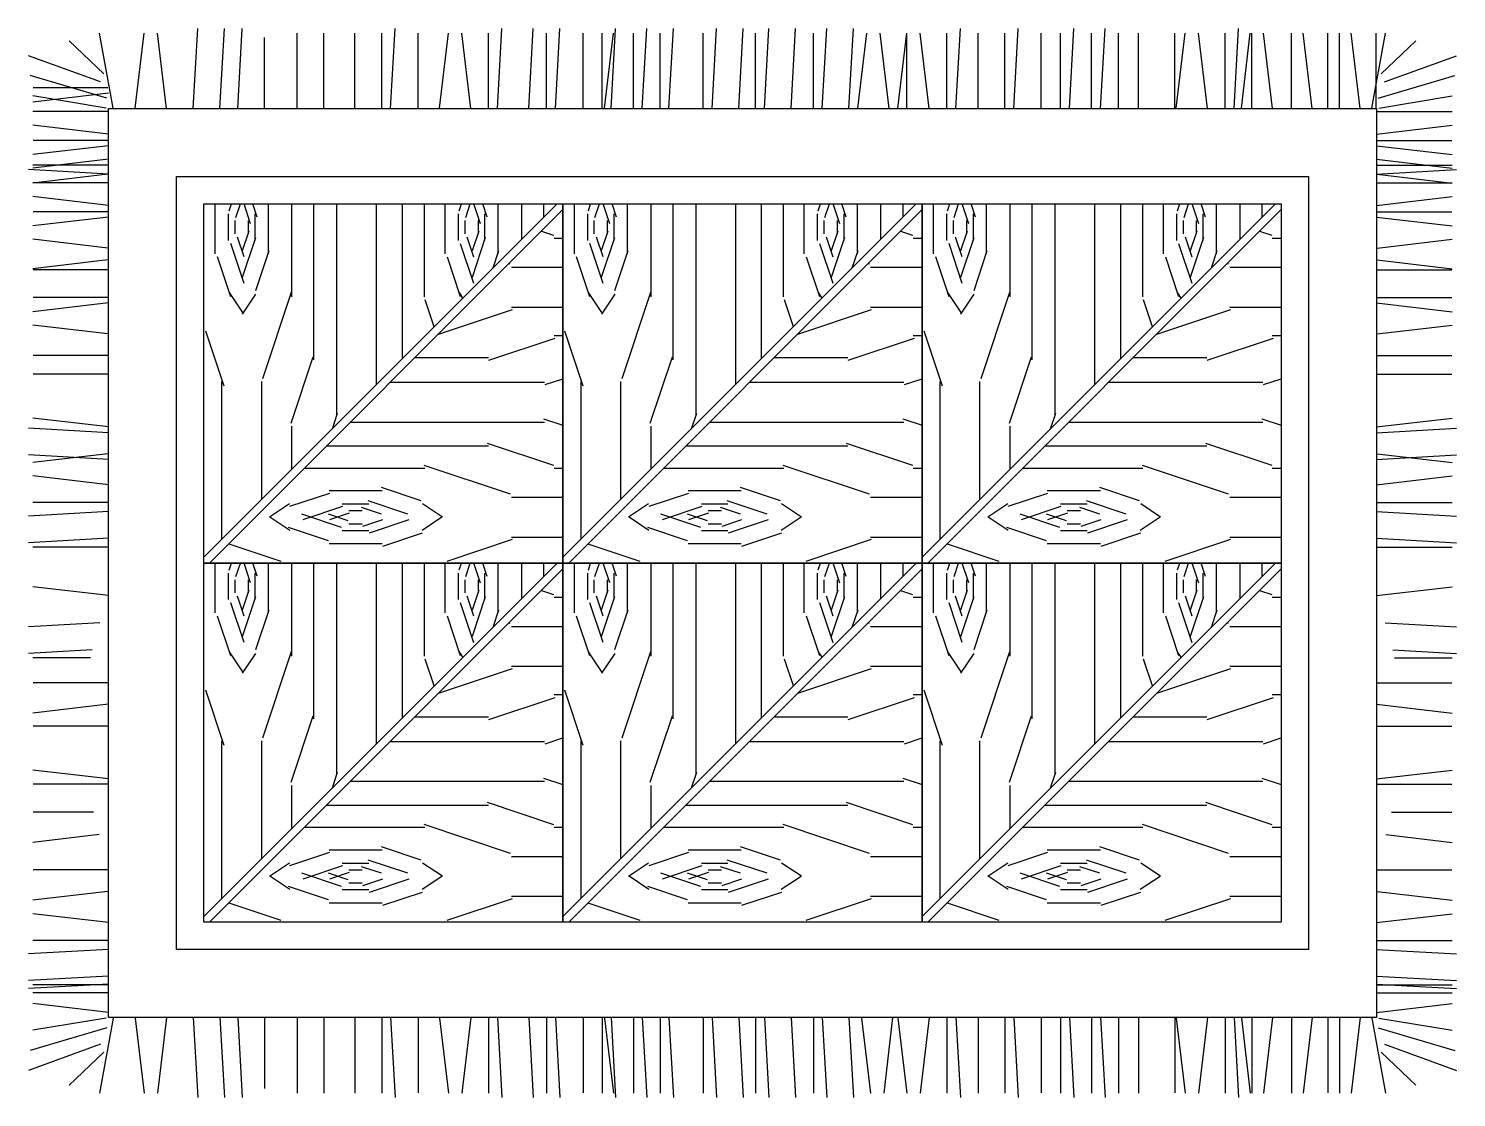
# Model space of a CAD drawing. Extents: x 3285 to 4964, y 3848 to 5105.
import ezdxf

# ---------------------------------------------------------------- set-up
doc = ezdxf.new("R2010")
doc.units = 0
doc.header["$LTSCALE"] = 10
doc.header["$MEASUREMENT"] = 0
for name, color, linetype in [('3', 3, 'CONTINUOUS'), ('7', 7, 'CONTINUOUS'), ('BH', 3, 'CONTINUOUS')]:
    doc.layers.add(name, color=color, linetype=linetype)

# ---------------------------------------------------------------- blocks, each defined once
blk = doc.blocks.new('13')
at = {"layer": '3'}
for p, q in [((496.6, -173.9), (501.9, -79.8)), ((528.1, -173.9), (533.3, -79.8)), ((549, -173.9), (554.3, -79.8)), ((728.8, -173.9), (734.1, -79.8)), ((854.6, -173.9), (859.8, -79.8)), ((891.3, -173.9), (896.5, -79.8)), ((922.7, -173.9), (927.9, -79.8)), ((988.1, -173.9), (993.3, -79.8)), ((1024.7, -173.9), (1030, -79.8)), ((1056.2, -173.9), (1061.4, -79.8)), ((1106.9, -173.9), (1112.1, -79.8)), ((1138.3, -173.9), (1143.5, -79.8)), ((1168.4, -173.9), (1173.6, -79.8)), ((1199.8, -173.9), (1205, -79.8)), ((1236.5, -173.9), (1241.7, -79.8)), ((1267.9, -173.9), (1273.2, -79.8)), ((1393.7, -173.9), (1398.9, -79.8)), ((1461.8, -173.9), (1467, -79.8)), ((1527.1, -173.9), (1532.4, -79.8)), ((1563.8, -173.9), (1569.1, -79.8)), ((1721, -173.9), (1726.2, -79.8)), ((391.6, -133), (350.7, -94.1)), ((402.5, -173.2), (386.6, -85)), ((428.5, -173.2), (439, -85)), ((465.2, -173.9), (454.7, -85)), ((580.5, -173.9), (580.5, -90.2)), ((618.8, -173.9), (618.8, -85)), ((650.3, -173.9), (650.3, -85)), ((686.9, -173.9), (686.9, -85)), ((718.4, -173.9), (718.4, -85)), ((761.2, -173.2), (761.2, -85.2)), ((786.5, -173.2), (797, -85)), ((823.2, -173.9), (812.7, -85)), ((844.1, -173.9), (844.1, -85)), ((912.2, -173.9), (912.2, -85)), ((955.1, -173.2), (955.1, -85.2)), ((977.6, -173.9), (977.6, -85)), ((980.3, -173.2), (990.8, -85)), ((1014.3, -173.9), (1014.3, -85)), ((1045.7, -173.9), (1045.7, -85)), ((1096.4, -173.9), (1096.4, -85)), ((1157.9, -173.9), (1157.9, -85)), ((1226, -173.9), (1226, -85)), ((1278.4, -173.2), (1288.8, -85)), ((1315, -173.9), (1304.6, -85)), ((1325.5, -173.2), (1336, -85)), ((1336, -173.9), (1336, -85)), ((1362.2, -173.9), (1351.7, -85)), ((1383.2, -173.9), (1383.2, -85)), ((1419.8, -173.9), (1419.8, -85)), ((1451.3, -173.9), (1451.3, -85)), ((1494.1, -173.2), (1494.1, -85.2)), ((1516.7, -173.9), (1516.7, -85)), ((1553.3, -173.9), (1553.3, -85)), ((1584.8, -173.9), (1584.8, -85)), ((1608.5, -173.9), (1608.5, -85)), ((1651.3, -173.2), (1651.3, -85.2)), ((1652.9, -173.2), (1663.4, -85)), ((1689.6, -173.9), (1679.1, -85)), ((1710.5, -173.9), (1710.5, -85)), ((1729.4, -173.2), (1739.8, -85)), ((1741.9, -173.9), (1741.9, -85)), ((1766, -173.9), (1755.6, -85)), ((1788.5, -173.9), (1788.5, -85)), ((1812.6, -173.9), (1802.1, -85)), ((1831.3, -173.2), (1831.3, -85.2)), ((1844.9, -173.9), (1844.9, -85)), ((1869, -173.9), (1858.5, -85)), ((1882.9, -173.2), (1898.8, -85)), ((1887.8, -173.2), (1887.8, -85.2)), ((1893.8, -133), (1934.7, -94.1)), ((387.5, -142.5), (303, -111.7)), ((1897.9, -142.5), (1982.4, -111.7)), ((395, -161.6), (305, -135)), ((396.4, -149.6), (308.4, -149.6)), ((1890.4, -161.6), (1980.4, -135)), ((397.1, -155.8), (308.2, -166.3)), ((394.3, -173.2), (308.2, -158.8)), ((1891.1, -173.2), (1977.2, -158.8)), ((397.1, -177.3), (308.2, -177.3)), ((1888.3, -177.3), (1977.2, -177.3)), ((397.1, -203.8), (308.2, -193.3)), ((1888.3, -203.8), (1977.2, -193.3)), ((397.1, -217.5), (308.2, -228)), ((396.4, -211.3), (308.4, -211.3)), ((1888.3, -217.5), (1977.2, -228)), ((1889, -211.3), (1977, -211.3)), ((397.1, -233.3), (308.2, -243.8)), ((1888.3, -233.3), (1977.2, -243.8)), ((397.1, -250.8), (303, -245.5)), ((397.1, -240.3), (308.2, -240.3)), ((396.4, -251), (308.2, -261.5)), ((1888.3, -240.3), (1977.2, -240.3)), ((1888.3, -250.8), (1982.4, -245.5)), ((1889, -251), (1977.2, -261.5)), ((397.1, -261.2), (308.2, -261.2)), ((1888.3, -261.2), (1977.2, -261.2)), ((397.1, -287.7), (308.2, -277.2)), ((1888.3, -287.7), (1977.2, -277.2)), ((397.1, -301.4), (308.2, -311.9)), ((396.4, -295.2), (308.4, -295.2)), ((924.7, -285.9), (509.1, -701.5)), ((931.5, -292.7), (515.9, -708.3)), ((522.6, -344.5), (522.6, -285.9)), ((538.2, -328.9), (538.2, -297.7)), ((539, -294.1), (541.7, -285.9)), ((546.8, -301.9), (552.1, -285.9)), ((564.2, -309.3), (556.4, -285.9)), ((572, -301.5), (566.8, -285.9)), ((569.4, -328.9), (569.4, -297.7)), ((585, -344.5), (585, -285.9)), ((587.6, -285.9), (587.6, -285.9)), ((612.7, -395.4), (612.7, -285.9)), ((638.7, -469.2), (638.7, -285.9)), ((665.6, -533.8), (665.6, -285.9)), ((712.4, -498.2), (712.4, -285.9)), ((742.7, -467.8), (742.7, -285.9)), ((768.7, -395.4), (768.7, -285.9)), ((793, -344.5), (793, -285.9)), ((808.6, -328.9), (808.6, -297.7)), ((809.4, -294), (812.1, -285.9)), ((817.2, -301.8), (822.5, -285.9)), ((834.6, -309.4), (826.8, -286)), ((842.4, -301.6), (837.2, -285.9)), ((839.8, -328.9), (839.8, -297.7)), ((855.4, -344.5), (855.4, -285.9)), ((858, -286), (858, -285.9)), ((883.1, -327.4), (883.1, -285.9)), ((909.1, -301.5), (909.1, -285.9)), ((1347.1, -285.9), (931.5, -701.5)), ((1353.9, -292.7), (938.3, -708.3)), ((945, -344.5), (945, -285.9)), ((960.6, -328.9), (960.6, -297.7)), ((961.4, -294.1), (964.1, -285.9)), ((969.2, -301.9), (974.5, -285.9)), ((986.6, -309.3), (978.8, -285.9)), ((994.4, -301.5), (989.2, -285.9)), ((991.8, -328.9), (991.8, -297.7)), ((1007.4, -344.5), (1007.4, -285.9)), ((1010, -285.9), (1010, -285.9)), ((1035.1, -395.4), (1035.1, -285.9)), ((1061.1, -469.2), (1061.1, -285.9)), ((1088, -533.8), (1088, -285.9)), ((1134.8, -498.2), (1134.8, -285.9)), ((1165.1, -467.8), (1165.1, -285.9)), ((1191.1, -395.4), (1191.1, -285.9)), ((1215.4, -344.5), (1215.4, -285.9)), ((1231, -328.9), (1231, -297.7)), ((1231.8, -294), (1234.5, -285.9)), ((1239.6, -301.8), (1244.9, -285.9)), ((1257, -309.4), (1249.2, -286)), ((1264.8, -301.6), (1259.6, -285.9)), ((1262.2, -328.9), (1262.2, -297.7)), ((1277.8, -344.5), (1277.8, -285.9)), ((1280.4, -286), (1280.4, -285.9)), ((1305.5, -327.4), (1305.5, -285.9)), ((1331.5, -301.5), (1331.5, -285.9)), ((1769.5, -285.9), (1353.9, -701.5)), ((1776.3, -292.7), (1360.7, -708.3)), ((1367.4, -344.5), (1367.4, -285.9)), ((1383, -328.9), (1383, -297.7)), ((1383.8, -294.1), (1386.5, -285.9)), ((1391.6, -301.9), (1396.9, -285.9)), ((1409, -309.3), (1401.2, -285.9)), ((1416.8, -301.5), (1411.6, -285.9)), ((1414.2, -328.9), (1414.2, -297.7)), ((1429.8, -344.5), (1429.8, -285.9)), ((1432.4, -285.9), (1432.4, -285.9)), ((1457.5, -395.4), (1457.5, -285.9)), ((1483.5, -469.2), (1483.5, -285.9)), ((1510.4, -533.8), (1510.4, -285.9)), ((1557.2, -498.2), (1557.2, -285.9)), ((1587.5, -467.8), (1587.5, -285.9)), ((1613.5, -395.4), (1613.5, -285.9)), ((1637.8, -344.5), (1637.8, -285.9)), ((1653.4, -328.9), (1653.4, -297.7)), ((1654.2, -294), (1656.9, -285.9)), ((1662, -301.8), (1667.3, -285.9)), ((1679.4, -309.4), (1671.6, -286)), ((1687.2, -301.6), (1682, -285.9)), ((1684.6, -328.9), (1684.6, -297.7)), ((1700.2, -344.5), (1700.2, -285.9)), ((1702.8, -286), (1702.8, -285.9)), ((1727.9, -327.4), (1727.9, -285.9)), ((1753.9, -301.5), (1753.9, -285.9)), ((1888.3, -301.4), (1977.2, -311.9)), ((1889, -295.2), (1977, -295.2)), ((546, -321.1), (546, -305.5)), ((554.6, -340.9), (562.4, -317.5)), ((561.6, -321.1), (561.6, -305.5)), ((816.4, -321.1), (816.4, -305.5)), ((825, -340.8), (832.8, -317.5)), ((832, -321.1), (832, -305.5)), ((906.1, -318.1), (920.4, -322.9)), ((968.4, -321.1), (968.4, -305.5)), ((977, -340.9), (984.8, -317.5)), ((984, -321.1), (984, -305.5)), ((1238.8, -321.1), (1238.8, -305.5)), ((1247.4, -340.8), (1255.2, -317.5)), ((1254.4, -321.1), (1254.4, -305.5)), ((1328.5, -318.1), (1342.8, -322.9)), ((1390.8, -321.1), (1390.8, -305.5)), ((1399.4, -340.9), (1407.2, -317.5)), ((1406.4, -321.1), (1406.4, -305.5)), ((1661.2, -321.1), (1661.2, -305.5)), ((1669.8, -340.8), (1677.6, -317.5)), ((1676.8, -321.1), (1676.8, -305.5)), ((1750.9, -318.1), (1765.2, -322.9)), ((396.4, -338.1), (308.2, -327.6)), ((556.4, -379.5), (540.8, -332.7)), ((556.4, -348.3), (548.6, -324.9)), ((554.6, -372.1), (570.2, -325.3)), ((826.8, -379.6), (811.2, -332.8)), ((826.8, -348.4), (819, -325)), ((825, -372), (840.6, -325.2)), ((921, -326.2), (931.5, -326.2)), ((978.8, -379.5), (963.2, -332.7)), ((978.8, -348.3), (971, -324.9)), ((977, -372.1), (992.6, -325.3)), ((1249.2, -379.6), (1233.6, -332.8)), ((1249.2, -348.4), (1241.4, -325)), ((1247.4, -372), (1263, -325.2)), ((1343.4, -326.2), (1353.9, -326.2)), ((1401.2, -379.5), (1385.6, -332.7)), ((1401.2, -348.3), (1393.4, -324.9)), ((1399.4, -372.1), (1415, -325.3)), ((1671.6, -379.6), (1656, -332.8)), ((1671.6, -348.4), (1663.8, -325)), ((1669.8, -372), (1685.4, -325.2)), ((1765.8, -326.2), (1776.3, -326.2)), ((1889, -338.1), (1977.2, -327.6)), ((396.4, -351.8), (308.2, -362.3)), ((540.8, -395.1), (525.2, -348.3)), ((570.2, -387.7), (585.8, -340.9)), ((811.2, -395.2), (795.6, -348.4)), ((849.4, -361.2), (856.2, -340.8)), ((963.2, -395.1), (947.6, -348.3)), ((992.6, -387.7), (1008.2, -340.9)), ((1233.6, -395.2), (1218, -348.4)), ((1271.8, -361.2), (1278.6, -340.8)), ((1385.6, -395.1), (1370, -348.3)), ((1415, -387.7), (1430.6, -340.9)), ((1656, -395.2), (1640.4, -348.4)), ((1694.2, -361.2), (1701, -340.8)), ((1889, -351.8), (1977.2, -362.3)), ((396.4, -363.3), (308.4, -363.3)), ((868.1, -356.1), (869.2, -356.5)), ((871, -360.5), (931.5, -360.5)), ((1290.5, -356.1), (1291.6, -356.5)), ((1293.4, -360.5), (1353.9, -360.5)), ((1712.9, -356.1), (1714, -356.5)), ((1715.8, -360.5), (1776.3, -360.5)), ((1889, -363.3), (1977, -363.3)), ((397.1, -402.2), (308.2, -412.7)), ((396.4, -396), (308.4, -396)), ((554.9, -413.7), (539.3, -390.3)), ((554.8, -415.5), (570.4, -392.1)), ((578.6, -491.3), (612.4, -389.9)), ((780.1, -430.5), (769.6, -398.9)), ((813.9, -396.7), (809.7, -390.3)), ((977.3, -413.7), (961.7, -390.3)), ((977.2, -415.5), (992.8, -392.1)), ((1001, -491.3), (1034.8, -389.9)), ((1202.5, -430.5), (1192, -398.9)), ((1236.3, -396.7), (1232.1, -390.3)), ((1399.7, -413.7), (1384.1, -390.3)), ((1399.6, -415.5), (1415.2, -392.1)), ((1423.4, -491.3), (1457.2, -389.9)), ((1624.9, -430.5), (1614.4, -398.9)), ((1658.7, -396.7), (1654.5, -390.3)), ((1888.3, -402.2), (1977.2, -412.7)), ((1889, -396), (1977, -396)), ((785.2, -439), (872.2, -410)), ((871, -407.3), (931.5, -407.3)), ((1207.6, -439), (1294.6, -410)), ((1293.4, -407.3), (1353.9, -407.3)), ((1630, -439), (1717, -410)), ((1715.8, -407.3), (1776.3, -407.3)), ((396.4, -438.9), (308.2, -428.4)), ((533, -500.3), (511.4, -435.5)), ((955.4, -500.3), (933.8, -435.5)), ((1377.8, -500.3), (1356.2, -435.5)), ((1889, -438.9), (1977.2, -428.4)), ((844.4, -469.9), (922.4, -443.9)), ((921, -440.6), (931.5, -440.6)), ((1266.8, -469.9), (1344.8, -443.9)), ((1343.4, -440.6), (1353.9, -440.6)), ((1689.2, -469.9), (1767.2, -443.9)), ((1765.8, -440.6), (1776.3, -440.6)), ((396.4, -464.1), (308.4, -464.1)), ((611.8, -543.7), (637.8, -465.7)), ((757.6, -466.6), (844.1, -466.6)), ((1034.2, -543.7), (1060.2, -465.7)), ((1180, -466.6), (1266.5, -466.6)), ((1456.6, -543.7), (1482.6, -465.7)), ((1602.4, -466.6), (1688.9, -466.6)), ((1889, -464.1), (1977, -464.1)), ((396.4, -486.3), (308.4, -486.3)), ((1889, -486.3), (1977, -486.3)), ((530.4, -680.2), (530.4, -494.8)), ((577.2, -633.4), (577.2, -494.8)), ((728.5, -495.7), (910, -495.7)), ((910.7, -498.5), (931.5, -491.6)), ((952.8, -680.2), (952.8, -494.8)), ((999.6, -633.4), (999.6, -494.8)), ((1150.9, -495.7), (1332.4, -495.7)), ((1333.1, -498.5), (1353.9, -491.6)), ((1375.2, -680.2), (1375.2, -494.8)), ((1422, -633.4), (1422, -494.8)), ((1573.3, -495.7), (1754.8, -495.7)), ((1755.5, -498.5), (1776.3, -491.6)), ((660.3, -550.3), (666.4, -532)), ((1082.7, -550.3), (1088.8, -532)), ((1505.1, -550.3), (1511.2, -532)), ((397.1, -555), (303, -549.8)), ((397.1, -548.3), (308.2, -537.8)), ((612.7, -597.9), (612.7, -547.5)), ((681.7, -542.5), (910, -542.5)), ((908.7, -538.7), (931.5, -546.3)), ((1035.1, -597.9), (1035.1, -547.5)), ((1104.1, -542.5), (1332.4, -542.5)), ((1331.1, -538.7), (1353.9, -546.3)), ((1457.5, -597.9), (1457.5, -547.5)), ((1526.5, -542.5), (1754.8, -542.5)), ((1753.5, -538.7), (1776.3, -546.3)), ((1888.3, -548.3), (1977.2, -537.8)), ((1888.3, -555), (1982.4, -549.8)), ((653.6, -570.6), (844.1, -570.6)), ((842.4, -567.3), (920.4, -593.3)), ((1076, -570.6), (1266.5, -570.6)), ((1264.8, -567.3), (1342.8, -593.3)), ((1498.4, -570.6), (1688.9, -570.6)), ((1687.2, -567.3), (1765.2, -593.3)), ((397.1, -586.4), (303, -581.2)), ((396.4, -579.7), (308.2, -590.2)), ((1888.3, -586.4), (1982.4, -581.2)), ((1889, -579.7), (1977.2, -590.2)), ((627.6, -596.6), (768.9, -596.6)), ((767.9, -593.1), (869.3, -626.9)), ((921, -596.6), (931.5, -596.6)), ((1050, -596.6), (1191.3, -596.6)), ((1190.3, -593.1), (1291.7, -626.9)), ((1343.4, -596.6), (1353.9, -596.6)), ((1472.4, -596.6), (1613.7, -596.6)), ((1612.7, -593.1), (1714.1, -626.9)), ((1765.8, -596.6), (1776.3, -596.6)), ((397.1, -616.4), (308.2, -605.9)), ((717.6, -619.2), (764.4, -634.8)), ((1140, -619.2), (1186.8, -634.8)), ((1562.4, -619.2), (1609.2, -634.8)), ((1888.3, -616.4), (1977.2, -605.9)), ((397.1, -637.3), (308.2, -637.3)), ((610.4, -641.6), (657.2, -626)), ((656.4, -623.1), (718.8, -623.1)), ((702, -634.8), (748.8, -650.4)), ((871, -630.9), (931.5, -630.9)), ((1032.8, -641.6), (1079.6, -626)), ((1078.8, -623.1), (1141.2, -623.1)), ((1124.4, -634.8), (1171.2, -650.4)), ((1293.4, -630.9), (1353.9, -630.9)), ((1455.2, -641.6), (1502, -626)), ((1501.2, -623.1), (1563.6, -623.1)), ((1546.8, -634.8), (1593.6, -650.4)), ((1715.8, -630.9), (1776.3, -630.9)), ((1888.3, -637.3), (1977.2, -637.3)), ((397.1, -647.8), (303, -653)), ((586.4, -654), (609.8, -638.4)), ((586.9, -653.9), (610.3, -669.5)), ((624, -650.4), (670.8, -666)), ((626, -657.2), (672.8, -641.6)), ((655.2, -650.4), (678.6, -658.2)), ((657.2, -657.2), (680.6, -649.4)), ((672, -638.7), (703.2, -638.7)), ((679.8, -646.5), (695.4, -646.5)), ((694.2, -642.6), (717.6, -650.4)), ((765.8, -669.6), (789.2, -654)), ((766.3, -638.3), (789.7, -653.9)), ((1008.8, -654), (1032.2, -638.4)), ((1009.3, -653.9), (1032.7, -669.5)), ((1046.4, -650.4), (1093.2, -666)), ((1048.4, -657.2), (1095.2, -641.6)), ((1077.6, -650.4), (1101, -658.2)), ((1079.6, -657.2), (1103, -649.4)), ((1094.4, -638.7), (1125.6, -638.7)), ((1102.2, -646.5), (1117.8, -646.5)), ((1116.6, -642.6), (1140, -650.4)), ((1188.2, -669.6), (1211.6, -654)), ((1188.7, -638.3), (1212.1, -653.9)), ((1431.2, -654), (1454.6, -638.4)), ((1431.7, -653.9), (1455.1, -669.5)), ((1468.8, -650.4), (1515.6, -666)), ((1470.8, -657.2), (1517.6, -641.6)), ((1500, -650.4), (1523.4, -658.2)), ((1502, -657.2), (1525.4, -649.4)), ((1516.8, -638.7), (1548, -638.7)), ((1524.6, -646.5), (1540.2, -646.5)), ((1539, -642.6), (1562.4, -650.4)), ((1610.6, -669.6), (1634, -654)), ((1611.1, -638.3), (1634.5, -653.9)), ((1888.3, -647.8), (1982.4, -653)), ((608.4, -666), (655.2, -681.6)), ((672, -669.9), (703.2, -669.9)), ((679.8, -662.1), (695.4, -662.1)), ((696.2, -665), (719.6, -657.2)), ((704, -672.8), (750.8, -657.2)), ((1030.8, -666), (1077.6, -681.6)), ((1094.4, -669.9), (1125.6, -669.9)), ((1102.2, -662.1), (1117.8, -662.1)), ((1118.6, -665), (1142, -657.2)), ((1126.4, -672.8), (1173.2, -657.2)), ((1453.2, -666), (1500, -681.6)), ((1516.8, -669.9), (1548, -669.9)), ((1524.6, -662.1), (1540.2, -662.1)), ((1541, -665), (1564.4, -657.2)), ((1548.8, -672.8), (1595.6, -657.2)), ((397.1, -679.2), (303, -684.5)), ((538.5, -685.7), (599.5, -706)), ((656.4, -685.5), (718.8, -685.5)), ((719.6, -688.4), (766.4, -672.8)), ((795.2, -706), (872.2, -680.4)), ((871, -677.7), (931.5, -677.7)), ((960.9, -685.7), (1021.9, -706)), ((1078.8, -685.5), (1141.2, -685.5)), ((1142, -688.4), (1188.8, -672.8)), ((1217.6, -706), (1294.6, -680.4)), ((1293.4, -677.7), (1353.9, -677.7)), ((1383.3, -685.7), (1444.3, -706)), ((1501.2, -685.5), (1563.6, -685.5)), ((1564.4, -688.4), (1611.2, -672.8)), ((1640, -706), (1717, -680.4)), ((1715.8, -677.7), (1776.3, -677.7)), ((1888.3, -679.2), (1982.4, -684.5)), ((397.1, -689.7), (308.2, -689.7)), ((1888.3, -689.7), (1977.2, -689.7)), ((924.7, -708.3), (509.1, -1123.9)), ((931.5, -715.1), (515.9, -1130.7)), ((522.6, -766.9), (522.6, -708.3)), ((538.2, -751.3), (538.2, -720.1)), ((539, -716.5), (541.7, -708.3)), ((546.8, -724.3), (552.1, -708.3)), ((564.2, -731.7), (556.4, -708.3)), ((572, -723.9), (566.8, -708.3)), ((569.4, -751.3), (569.4, -720.1)), ((585, -766.9), (585, -708.3)), ((587.6, -708.3), (587.6, -708.3)), ((612.7, -817.8), (612.7, -708.3)), ((638.7, -891.6), (638.7, -708.3)), ((665.6, -956.2), (665.6, -708.3)), ((712.4, -920.6), (712.4, -708.3)), ((742.7, -890.2), (742.7, -708.3)), ((768.7, -817.8), (768.7, -708.3)), ((793, -766.9), (793, -708.3)), ((808.6, -751.3), (808.6, -720.1)), ((809.4, -716.4), (812.1, -708.3)), ((817.2, -724.2), (822.5, -708.3)), ((834.6, -731.8), (826.8, -708.4)), ((842.4, -724), (837.2, -708.3)), ((839.8, -751.3), (839.8, -720.1)), ((855.4, -766.9), (855.4, -708.3)), ((858, -708.4), (858, -708.3)), ((883.1, -749.8), (883.1, -708.3)), ((909.1, -723.9), (909.1, -708.3)), ((1347.1, -708.3), (931.5, -1123.9)), ((1353.9, -715.1), (938.3, -1130.7)), ((945, -766.9), (945, -708.3)), ((960.6, -751.3), (960.6, -720.1)), ((961.4, -716.5), (964.1, -708.3)), ((969.2, -724.3), (974.5, -708.3)), ((986.6, -731.7), (978.8, -708.3)), ((994.4, -723.9), (989.2, -708.3)), ((991.8, -751.3), (991.8, -720.1)), ((1007.4, -766.9), (1007.4, -708.3)), ((1010, -708.3), (1010, -708.3)), ((1035.1, -817.8), (1035.1, -708.3)), ((1061.1, -891.6), (1061.1, -708.3)), ((1088, -956.2), (1088, -708.3)), ((1134.8, -920.6), (1134.8, -708.3)), ((1165.1, -890.2), (1165.1, -708.3)), ((1191.1, -817.8), (1191.1, -708.3)), ((1215.4, -766.9), (1215.4, -708.3)), ((1231, -751.3), (1231, -720.1)), ((1231.8, -716.4), (1234.5, -708.3)), ((1239.6, -724.2), (1244.9, -708.3)), ((1257, -731.8), (1249.2, -708.4)), ((1264.8, -724), (1259.6, -708.3)), ((1262.2, -751.3), (1262.2, -720.1)), ((1277.8, -766.9), (1277.8, -708.3)), ((1280.4, -708.4), (1280.4, -708.3)), ((1305.5, -749.8), (1305.5, -708.3)), ((1331.5, -723.9), (1331.5, -708.3)), ((1769.5, -708.3), (1353.9, -1123.9)), ((1776.3, -715.1), (1360.7, -1130.7)), ((1367.4, -766.9), (1367.4, -708.3)), ((1383, -751.3), (1383, -720.1)), ((1383.8, -716.5), (1386.5, -708.3)), ((1391.6, -724.3), (1396.9, -708.3)), ((1409, -731.7), (1401.2, -708.3)), ((1416.8, -723.9), (1411.6, -708.3)), ((1414.2, -751.3), (1414.2, -720.1)), ((1429.8, -766.9), (1429.8, -708.3)), ((1432.4, -708.3), (1432.4, -708.3)), ((1457.5, -817.8), (1457.5, -708.3)), ((1483.5, -891.6), (1483.5, -708.3)), ((1510.4, -956.2), (1510.4, -708.3)), ((1557.2, -920.6), (1557.2, -708.3)), ((1587.5, -890.2), (1587.5, -708.3)), ((1613.5, -817.8), (1613.5, -708.3)), ((1637.8, -766.9), (1637.8, -708.3)), ((1653.4, -751.3), (1653.4, -720.1)), ((1654.2, -716.4), (1656.9, -708.3)), ((1662, -724.2), (1667.3, -708.3)), ((1679.4, -731.8), (1671.6, -708.4)), ((1687.2, -724), (1682, -708.3)), ((1684.6, -751.3), (1684.6, -720.1)), ((1700.2, -766.9), (1700.2, -708.3)), ((1702.8, -708.4), (1702.8, -708.3)), ((1727.9, -749.8), (1727.9, -708.3)), ((1753.9, -723.9), (1753.9, -708.3)), ((397.1, -746.5), (308.2, -736.1)), ((546, -743.5), (546, -727.9)), ((561.6, -743.5), (561.6, -727.9)), ((816.4, -743.5), (816.4, -727.9)), ((832, -743.5), (832, -727.9)), ((968.4, -743.5), (968.4, -727.9)), ((984, -743.5), (984, -727.9)), ((1238.8, -743.5), (1238.8, -727.9)), ((1254.4, -743.5), (1254.4, -727.9)), ((1390.8, -743.5), (1390.8, -727.9)), ((1406.4, -743.5), (1406.4, -727.9)), ((1661.2, -743.5), (1661.2, -727.9)), ((1676.8, -743.5), (1676.8, -727.9)), ((1888.3, -746.5), (1977.2, -736.1)), ((556.4, -801.9), (540.8, -755.1)), ((556.4, -770.7), (548.6, -747.3)), ((554.6, -763.3), (562.4, -739.9)), ((554.6, -794.5), (570.2, -747.7)), ((826.8, -802), (811.2, -755.2)), ((826.8, -770.8), (819, -747.4)), ((825, -763.2), (832.8, -739.9)), ((825, -794.4), (840.6, -747.6)), ((906.1, -740.5), (920.4, -745.3)), ((921, -748.6), (931.5, -748.6)), ((978.8, -801.9), (963.2, -755.1)), ((978.8, -770.7), (971, -747.3)), ((977, -763.3), (984.8, -739.9)), ((977, -794.5), (992.6, -747.7)), ((1249.2, -802), (1233.6, -755.2)), ((1249.2, -770.8), (1241.4, -747.4)), ((1247.4, -763.2), (1255.2, -739.9)), ((1247.4, -794.4), (1263, -747.6)), ((1328.5, -740.5), (1342.8, -745.3)), ((1343.4, -748.6), (1353.9, -748.6)), ((1401.2, -801.9), (1385.6, -755.1)), ((1401.2, -770.7), (1393.4, -747.3)), ((1399.4, -763.3), (1407.2, -739.9)), ((1399.4, -794.5), (1415, -747.7)), ((1671.6, -802), (1656, -755.2)), ((1671.6, -770.8), (1663.8, -747.4)), ((1669.8, -763.2), (1677.6, -739.9)), ((1669.8, -794.4), (1685.4, -747.6)), ((1750.9, -740.5), (1765.2, -745.3)), ((1765.8, -748.6), (1776.3, -748.6)), ((540.8, -817.5), (525.2, -770.7)), ((570.2, -810.1), (585.8, -763.3)), ((811.2, -817.6), (795.6, -770.8)), ((849.4, -783.6), (856.2, -763.2)), ((963.2, -817.5), (947.6, -770.7)), ((992.6, -810.1), (1008.2, -763.3)), ((1233.6, -817.6), (1218, -770.8)), ((1271.8, -783.6), (1278.6, -763.2)), ((1385.6, -817.5), (1370, -770.7)), ((1415, -810.1), (1430.6, -763.3)), ((1656, -817.6), (1640.4, -770.8)), ((1694.2, -783.6), (1701, -763.2)), ((386.7, -778.5), (303, -783.2)), ((868.1, -778.5), (869.2, -778.9)), ((871, -782.9), (931.5, -782.9)), ((1290.5, -778.5), (1291.6, -778.9)), ((1293.4, -782.9), (1353.9, -782.9)), ((1712.9, -778.5), (1714, -778.9)), ((1715.8, -782.9), (1776.3, -782.9)), ((1898.7, -778.5), (1982.4, -783.2)), ((377.8, -810.5), (303, -814.6)), ((375.9, -819.9), (308.2, -819.9)), ((554.9, -836.1), (539.3, -812.7)), ((554.8, -837.9), (570.4, -814.5)), ((578.6, -913.7), (612.4, -812.3)), ((780.1, -852.9), (769.6, -821.3)), ((813.9, -819.1), (809.7, -812.7)), ((977.3, -836.1), (961.7, -812.7)), ((977.2, -837.9), (992.8, -814.5)), ((1001, -913.7), (1034.8, -812.3)), ((1202.5, -852.9), (1192, -821.3)), ((1236.3, -819.1), (1232.1, -812.7)), ((1399.7, -836.1), (1384.1, -812.7)), ((1399.6, -837.9), (1415.2, -814.5)), ((1423.4, -913.7), (1457.2, -812.3)), ((1624.9, -852.9), (1614.4, -821.3)), ((1658.7, -819.1), (1654.5, -812.7)), ((1907.6, -810.5), (1982.4, -814.6)), ((1909.5, -819.9), (1977.2, -819.9)), ((785.2, -861.4), (872.2, -832.4)), ((871, -829.7), (931.5, -829.7)), ((1207.6, -861.4), (1294.6, -832.4)), ((1293.4, -829.7), (1353.9, -829.7)), ((1630, -861.4), (1717, -832.4)), ((1715.8, -829.7), (1776.3, -829.7)), ((397.1, -849.1), (308.4, -849.1)), ((1888.3, -849.1), (1977, -849.1)), ((533, -922.7), (511.4, -857.9)), ((844.4, -892.3), (922.4, -866.3)), ((921, -863), (931.5, -863)), ((955.4, -922.7), (933.8, -857.9)), ((1266.8, -892.3), (1344.8, -866.3)), ((1343.4, -863), (1353.9, -863)), ((1377.8, -922.7), (1356.2, -857.9)), ((1689.2, -892.3), (1767.2, -866.3)), ((1765.8, -863), (1776.3, -863)), ((397.1, -874.3), (308.2, -884.8)), ((611.8, -966.1), (637.8, -888.1)), ((757.6, -889), (844.1, -889)), ((1034.2, -966.1), (1060.2, -888.1)), ((1180, -889), (1266.5, -889)), ((1456.6, -966.1), (1482.6, -888.1)), ((1602.4, -889), (1688.9, -889)), ((1888.3, -874.3), (1977.2, -884.8)), ((397.1, -900.3), (308.4, -900.3)), ((1888.3, -900.3), (1977, -900.3)), ((530.4, -1102.6), (530.4, -917.2)), ((577.2, -1055.8), (577.2, -917.2)), ((728.5, -918.1), (910, -918.1)), ((910.7, -920.9), (931.5, -914)), ((952.8, -1102.6), (952.8, -917.2)), ((999.6, -1055.8), (999.6, -917.2)), ((1150.9, -918.1), (1332.4, -918.1)), ((1333.1, -920.9), (1353.9, -914)), ((1375.2, -1102.6), (1375.2, -917.2)), ((1422, -1055.8), (1422, -917.2)), ((1573.3, -918.1), (1754.8, -918.1)), ((1755.5, -920.9), (1776.3, -914)), ((397.1, -962.2), (308.2, -951.7)), ((660.3, -972.7), (666.4, -954.4)), ((1082.7, -972.7), (1088.8, -954.4)), ((1505.1, -972.7), (1511.2, -954.4)), ((1888.3, -962.2), (1977.2, -951.7)), ((397.1, -968.4), (308.4, -968.4)), ((612.7, -1020.3), (612.7, -969.9)), ((681.7, -964.9), (910, -964.9)), ((908.7, -961.1), (931.5, -968.7)), ((1035.1, -1020.3), (1035.1, -969.9)), ((1104.1, -964.9), (1332.4, -964.9)), ((1331.1, -961.1), (1353.9, -968.7)), ((1457.5, -1020.3), (1457.5, -969.9)), ((1526.5, -964.9), (1754.8, -964.9)), ((1753.5, -961.1), (1776.3, -968.7)), ((1888.3, -968.4), (1977, -968.4)), ((842.4, -989.7), (920.4, -1015.7)), ((1264.8, -989.7), (1342.8, -1015.7)), ((1687.2, -989.7), (1765.2, -1015.7)), ((379.2, -1001.1), (308.4, -1001.1)), ((653.6, -993), (844.1, -993)), ((1076, -993), (1266.5, -993)), ((1498.4, -993), (1688.9, -993)), ((1906.2, -1001.1), (1977, -1001.1)), ((627.6, -1019), (768.9, -1019)), ((767.9, -1015.5), (869.3, -1049.3)), ((921, -1019), (931.5, -1019)), ((1050, -1019), (1191.3, -1019)), ((1190.3, -1015.5), (1291.7, -1049.3)), ((1343.4, -1019), (1353.9, -1019)), ((1472.4, -1019), (1613.7, -1019)), ((1612.7, -1015.5), (1714.1, -1049.3)), ((1765.8, -1019), (1776.3, -1019)), ((386.1, -1027.6), (308.2, -1036.8)), ((1899.3, -1027.6), (1977.2, -1036.8)), ((610.4, -1064), (657.2, -1048.4)), ((656.4, -1045.5), (718.8, -1045.5)), ((702, -1057.2), (748.8, -1072.8)), ((717.6, -1041.6), (764.4, -1057.2)), ((871, -1053.3), (931.5, -1053.3)), ((1032.8, -1064), (1079.6, -1048.4)), ((1078.8, -1045.5), (1141.2, -1045.5)), ((1124.4, -1057.2), (1171.2, -1072.8)), ((1140, -1041.6), (1186.8, -1057.2)), ((1293.4, -1053.3), (1353.9, -1053.3)), ((1455.2, -1064), (1502, -1048.4)), ((1501.2, -1045.5), (1563.6, -1045.5)), ((1546.8, -1057.2), (1593.6, -1072.8)), ((1562.4, -1041.6), (1609.2, -1057.2)), ((1715.8, -1053.3), (1776.3, -1053.3)), ((396.4, -1069.2), (308.4, -1069.2)), ((586.4, -1076.4), (609.8, -1060.8)), ((624, -1072.8), (670.8, -1088.4)), ((626, -1079.6), (672.8, -1064)), ((655.2, -1072.8), (678.6, -1080.6)), ((657.2, -1079.6), (680.6, -1071.8)), ((672, -1061.1), (703.2, -1061.1)), ((679.8, -1068.9), (695.4, -1068.9)), ((694.2, -1065), (717.6, -1072.8)), ((766.3, -1060.7), (789.7, -1076.3)), ((1008.8, -1076.4), (1032.2, -1060.8)), ((1046.4, -1072.8), (1093.2, -1088.4)), ((1048.4, -1079.6), (1095.2, -1064)), ((1077.6, -1072.8), (1101, -1080.6)), ((1079.6, -1079.6), (1103, -1071.8)), ((1094.4, -1061.1), (1125.6, -1061.1)), ((1102.2, -1068.9), (1117.8, -1068.9)), ((1116.6, -1065), (1140, -1072.8)), ((1188.7, -1060.7), (1212.1, -1076.3)), ((1431.2, -1076.4), (1454.6, -1060.8)), ((1468.8, -1072.8), (1515.6, -1088.4)), ((1470.8, -1079.6), (1517.6, -1064)), ((1500, -1072.8), (1523.4, -1080.6)), ((1502, -1079.6), (1525.4, -1071.8)), ((1516.8, -1061.1), (1548, -1061.1)), ((1524.6, -1068.9), (1540.2, -1068.9)), ((1539, -1065), (1562.4, -1072.8)), ((1611.1, -1060.7), (1634.5, -1076.3)), ((1889, -1069.2), (1977, -1069.2)), ((586.9, -1076.3), (610.3, -1091.9)), ((608.4, -1088.4), (655.2, -1104)), ((679.8, -1084.5), (695.4, -1084.5)), ((696.2, -1087.4), (719.6, -1079.6)), ((704, -1095.2), (750.8, -1079.6)), ((765.8, -1092), (789.2, -1076.4)), ((1009.3, -1076.3), (1032.7, -1091.9)), ((1030.8, -1088.4), (1077.6, -1104)), ((1102.2, -1084.5), (1117.8, -1084.5)), ((1118.6, -1087.4), (1142, -1079.6)), ((1126.4, -1095.2), (1173.2, -1079.6)), ((1188.2, -1092), (1211.6, -1076.4)), ((1431.7, -1076.3), (1455.1, -1091.9)), ((1453.2, -1088.4), (1500, -1104)), ((1524.6, -1084.5), (1540.2, -1084.5)), ((1541, -1087.4), (1564.4, -1079.6)), ((1548.8, -1095.2), (1595.6, -1079.6)), ((1610.6, -1092), (1634, -1076.4)), ((396.4, -1094.5), (308.2, -1104.9)), ((538.5, -1108.1), (599.5, -1128.4)), ((656.4, -1107.9), (718.8, -1107.9)), ((672, -1092.3), (703.2, -1092.3)), ((719.6, -1110.8), (766.4, -1095.2)), ((795.2, -1128.4), (872.2, -1102.8)), ((871, -1100.1), (931.5, -1100.1)), ((960.9, -1108.1), (1021.9, -1128.4)), ((1078.8, -1107.9), (1141.2, -1107.9)), ((1094.4, -1092.3), (1125.6, -1092.3)), ((1142, -1110.8), (1188.8, -1095.2)), ((1217.6, -1128.4), (1294.6, -1102.8)), ((1293.4, -1100.1), (1353.9, -1100.1)), ((1383.3, -1108.1), (1444.3, -1128.4)), ((1501.2, -1107.9), (1563.6, -1107.9)), ((1516.8, -1092.3), (1548, -1092.3)), ((1564.4, -1110.8), (1611.2, -1095.2)), ((1640, -1128.4), (1717, -1102.8)), ((1715.8, -1100.1), (1776.3, -1100.1)), ((1889, -1094.5), (1977.2, -1104.9)), ((397.1, -1131.1), (308.2, -1120.7)), ((1888.3, -1131.1), (1977.2, -1120.7)), ((397.1, -1152.1), (308.2, -1152.1)), ((1888.3, -1152.1), (1977.2, -1152.1)), ((397.1, -1162.6), (303, -1167.8)), ((1888.3, -1162.6), (1982.4, -1167.8)), ((397.1, -1194), (303, -1199.2)), ((397.1, -1203.4), (303, -1208.6)), ((397.1, -1204.5), (308.2, -1204.5)), ((1888.3, -1194), (1982.4, -1199.2)), ((1888.3, -1203.4), (1982.4, -1208.6)), ((1888.3, -1204.5), (1977.2, -1204.5)), ((397.1, -1213.9), (308.2, -1213.9)), ((1888.3, -1213.9), (1977.2, -1213.9)), ((397.1, -1236.8), (308.2, -1226.3)), ((465.2, -1242.7), (454.7, -1331.6)), ((496.6, -1242.7), (501.9, -1336.8)), ((528.1, -1242.7), (533.3, -1336.8)), ((549, -1242.7), (554.3, -1336.8)), ((580.5, -1242.7), (580.5, -1326.3)), ((618.8, -1242.7), (618.8, -1331.6)), ((650.3, -1242.7), (650.3, -1331.6)), ((686.9, -1242.7), (686.9, -1331.6)), ((718.4, -1242.7), (718.4, -1331.6)), ((728.8, -1242.7), (734.1, -1336.8)), ((823.2, -1242.7), (812.7, -1331.6)), ((844.1, -1242.7), (844.1, -1331.6)), ((854.6, -1242.7), (859.8, -1336.8)), ((891.3, -1242.7), (896.5, -1336.8)), ((912.2, -1242.7), (912.2, -1331.6)), ((922.7, -1242.7), (927.9, -1336.8)), ((977.6, -1242.7), (977.6, -1331.6)), ((988.1, -1242.7), (993.3, -1336.8)), ((1014.3, -1242.7), (1014.3, -1331.6)), ((1024.7, -1242.7), (1030, -1336.8)), ((1045.7, -1242.7), (1045.7, -1331.6)), ((1056.2, -1242.7), (1061.4, -1336.8)), ((1096.4, -1242.7), (1096.4, -1331.6)), ((1106.9, -1242.7), (1112.1, -1336.8)), ((1138.3, -1242.7), (1143.5, -1336.8)), ((1157.9, -1242.7), (1157.9, -1331.6)), ((1168.4, -1242.7), (1173.6, -1336.8)), ((1199.8, -1242.7), (1205, -1336.8)), ((1226, -1242.7), (1226, -1331.6)), ((1236.5, -1242.7), (1241.7, -1336.8)), ((1267.9, -1242.7), (1273.2, -1336.8)), ((1319.3, -1242.7), (1308.8, -1331.6)), ((1362.2, -1242.7), (1351.7, -1331.6)), ((1383.2, -1242.7), (1383.2, -1331.6)), ((1393.7, -1242.7), (1398.9, -1336.8)), ((1419.8, -1242.7), (1419.8, -1331.6)), ((1451.3, -1242.7), (1451.3, -1331.6)), ((1461.8, -1242.7), (1467, -1336.8)), ((1516.7, -1242.7), (1516.7, -1331.6)), ((1527.1, -1242.7), (1532.4, -1336.8)), ((1553.3, -1242.7), (1553.3, -1331.6)), ((1563.8, -1242.7), (1569.1, -1336.8)), ((1584.8, -1242.7), (1584.8, -1331.6)), ((1608.5, -1242.7), (1608.5, -1331.6)), ((1689.6, -1242.7), (1679.1, -1331.6)), ((1710.5, -1242.7), (1710.5, -1331.6)), ((1721, -1242.7), (1726.2, -1336.8)), ((1741.9, -1242.7), (1741.9, -1331.6)), ((1766, -1242.7), (1755.6, -1331.6)), ((1788.5, -1242.7), (1788.5, -1331.6)), ((1812.6, -1242.7), (1802.1, -1331.6)), ((1844.9, -1242.7), (1844.9, -1331.6)), ((1869, -1242.7), (1858.5, -1331.6)), ((1888.3, -1236.8), (1977.2, -1226.3)), ((395, -1255), (305, -1281.6)), ((394.3, -1243.4), (308.2, -1257.7)), ((402.5, -1243.4), (386.6, -1331.6)), ((428.5, -1243.4), (439, -1331.6)), ((761.2, -1243.4), (761.2, -1331.4)), ((786.5, -1243.4), (797, -1331.6)), ((955.1, -1243.4), (955.1, -1331.4)), ((980.3, -1243.4), (990.8, -1331.6)), ((1282.7, -1243.4), (1293.1, -1331.6)), ((1325.5, -1243.4), (1336, -1331.6)), ((1494.1, -1243.4), (1494.1, -1331.4)), ((1651.3, -1243.4), (1651.3, -1331.4)), ((1652.9, -1243.4), (1663.4, -1331.6)), ((1729.4, -1243.4), (1739.8, -1331.6)), ((1831.3, -1243.4), (1831.3, -1331.4)), ((1882.9, -1243.4), (1898.8, -1331.6)), ((1890.4, -1255), (1980.4, -1281.6)), ((1891.1, -1243.4), (1977.2, -1257.7)), ((387.5, -1274.1), (303, -1304.9)), ((1897.9, -1274.1), (1982.4, -1304.9)), ((391.6, -1283.6), (350.7, -1322.4)), ((1893.8, -1283.6), (1934.7, -1322.4))]:
    blk.add_line(p, q, dxfattribs=at)
for points in [[(1776.3, -1130.7), (509.1, -1130.7), (509.1, -285.9), (1776.3, -285.9)], [(931.5, -708.3), (509.1, -708.3), (509.1, -285.9), (931.5, -285.9)], [(1353.9, -708.3), (931.5, -708.3), (931.5, -285.9), (1353.9, -285.9)], [(1776.3, -708.3), (1353.9, -708.3), (1353.9, -285.9), (1776.3, -285.9)], [(931.5, -1130.7), (509.1, -1130.7), (509.1, -708.3), (931.5, -708.3)], [(1353.9, -1130.7), (931.5, -1130.7), (931.5, -708.3), (1353.9, -708.3)], [(1776.3, -1130.7), (1353.9, -1130.7), (1353.9, -708.3), (1776.3, -708.3)]]:
    blk.add_lwpolyline(points, close=True, dxfattribs=at)
at = {"layer": '7'}
for points in [[(1888.3, -1242.7), (397.1, -1242.7), (397.1, -173.9), (1888.3, -173.9)], [(1808.3, -1162.7), (477.1, -1162.7), (477.1, -253.9), (1808.3, -253.9)]]:
    blk.add_lwpolyline(points, close=True, dxfattribs=at)

msp = doc.modelspace()

# ---------------------------------------------------------------- block references
at = {"layer": 'BH'}
msp.add_blockref('13', (2981.9, 5185), dxfattribs=at)

doc.saveas('drawing.dxf')
